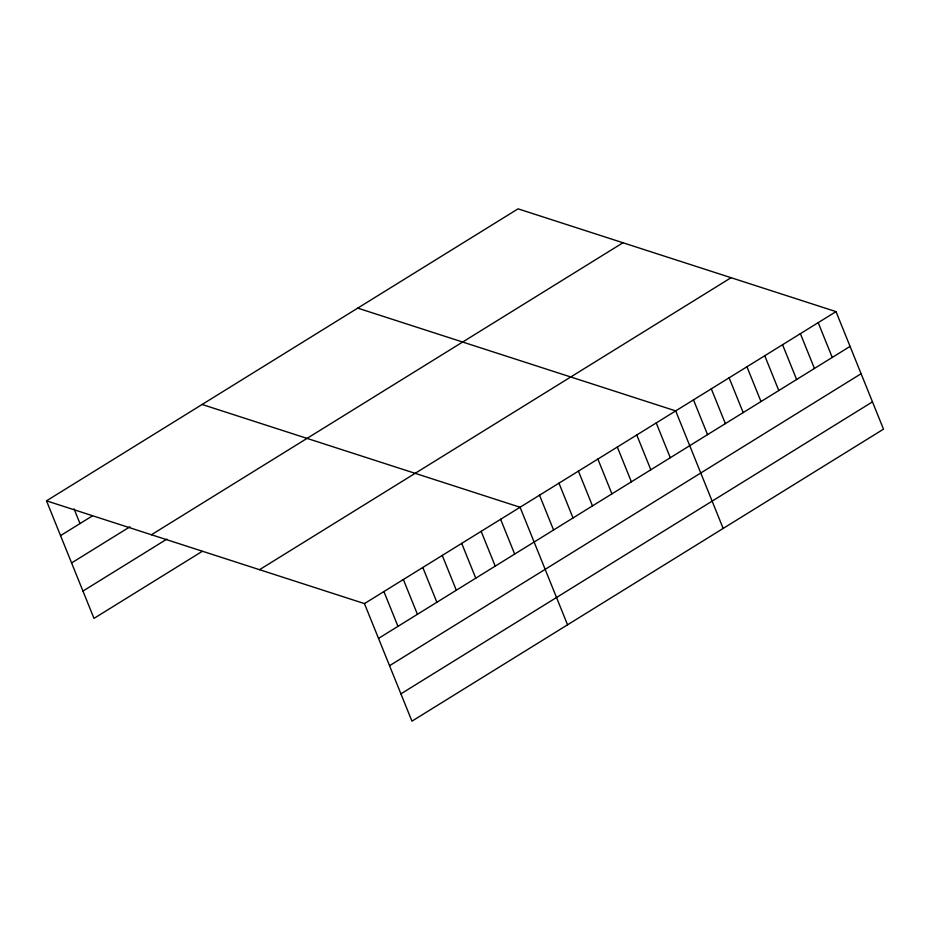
<?xml version="1.0" encoding="UTF-8"?>
<svg xmlns="http://www.w3.org/2000/svg" width="930" height="930" viewBox="0 0 930 930"><rect width="100%" height="100%" fill="white"/><g stroke="black" fill="none" stroke-linecap="round" stroke-linejoin="round"><path stroke-width="1.4" d="M46.5 500.84L518.057 208.843L836.012 311.62L883.5 429.16L411.944 721.157L364.455 603.605L46.5 500.84L93.988 618.38L202.194 551.385M60.555 535.622L92.163 516.045M71.587 562.929L129.944 526.799M151.427 534.75L622.972 242.753M82.956 591.073L166.842 539.133M259.528 569.695L731.085 277.698M364.455 603.605L836.012 311.62M378.51 638.399L850.067 346.402M389.542 665.706L861.099 373.721M400.911 693.85L872.468 401.853M357.725 308.121L675.68 410.897L723.168 528.449M202.112 404.48L520.068 507.245L567.556 624.797M818.191 322.652L832.245 357.434M800.381 333.672L814.436 368.466M782.56 344.704L796.615 379.498M764.751 355.737L778.805 390.53M746.941 366.769L760.996 401.562M729.12 377.801L743.175 412.583M711.311 388.833L725.365 423.615M693.489 399.865L707.544 434.647M656.231 422.941L670.286 457.723M636.771 434.984L650.826 469.766M617.322 447.028L631.377 481.81M597.874 459.071L611.928 493.865M578.425 471.115L592.48 505.908M558.965 483.158L573.031 517.952M539.516 495.202L553.571 529.995M500.619 519.3L514.674 554.082M481.159 531.344L495.225 566.126M461.71 543.387L475.765 578.169M442.262 555.431L456.316 590.213M422.813 567.474L436.868 602.268M403.353 579.518L417.419 614.312M383.904 591.561L397.959 626.355M74.063 508.861L80.003 523.578"/></g></svg>
